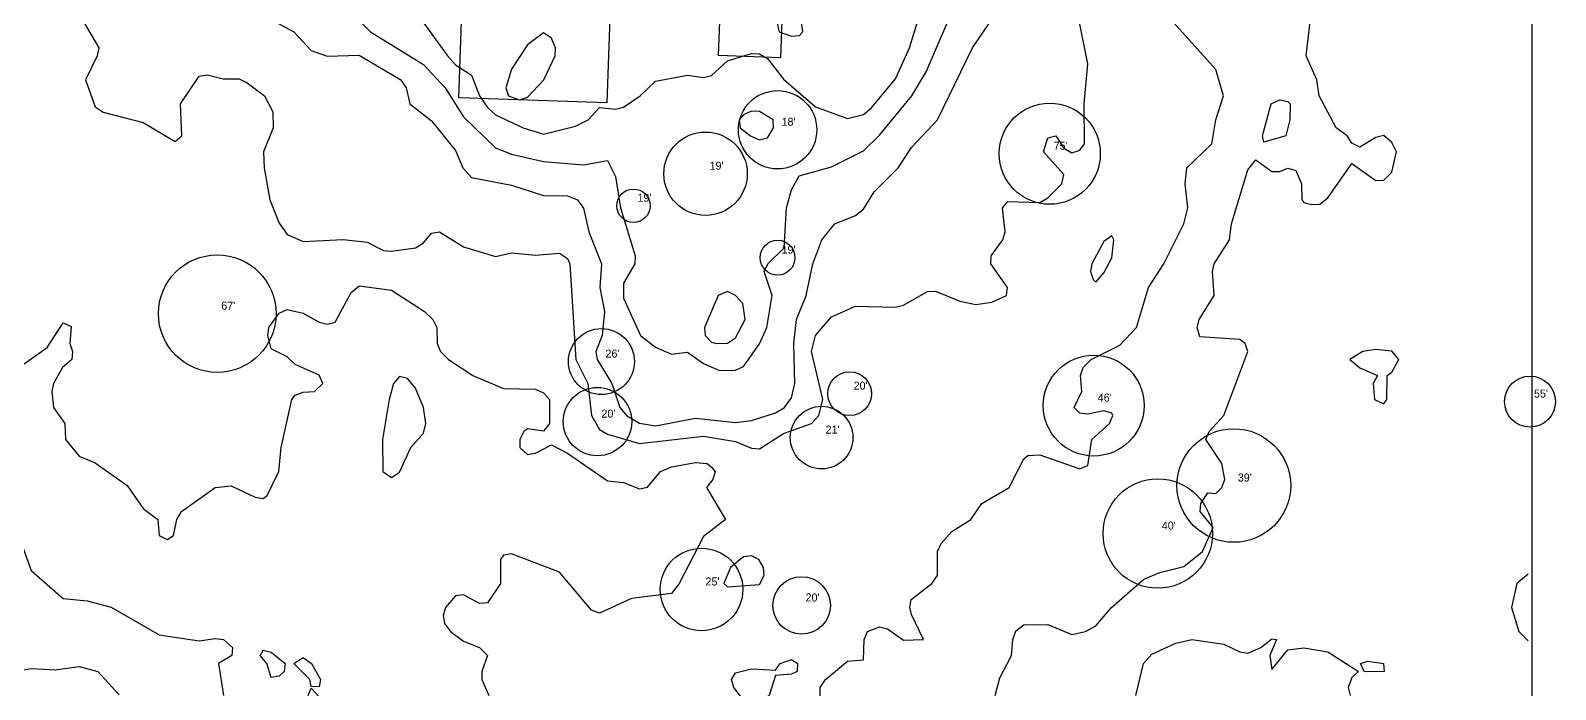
# Model space of a CAD drawing. Extents: x 426033 to 427066, y 1577130 to 1578168.
# Drawn here: x 426674.8 to 427055.9, y 1577698.5 to 1577863.3 of the extents above; entities that cross this region are included whole.
import ezdxf

# ---------------------------------------------------------------- set-up
doc = ezdxf.new("R2010")
doc.units = 21
doc.header["$MEASUREMENT"] = 0
for name, color, linetype in [('A-BLDG-FTPT', 1, 'Continuous'), ('C-TOPO-HALF', 9, 'Continuous'), ('C-TOPO-MINR', 8, 'Continuous'), ('G-ANNO-ZONE', 6, 'Continuous'), ('L-PLNT-ANNO', 92, 'Continuous'), ('L-PLNT-TREE', 92, 'Continuous')]:
    doc.layers.add(name, color=color, linetype=linetype)

msp = doc.modelspace()

# ---------------------------------------------------------------- linework, layer by layer
at = {"layer": 'A-BLDG-FTPT', "elevation": 73.64765930175781}
msp.add_lwpolyline([(426819.57540565095, 1577866.5493497206), (426818.8062075504, 1577845.2092835468), (426781.8703703111, 1577846.4850391909), (426783.96056866716, 1577906.3248746607), (426800.2802428927, 1577905.7544042733), (426801.6651224299, 1577944.2174295215), (426828.2767890747, 1577943.2944233404), (426827.7727955521, 1577928.752519358), (426832.0692236347, 1577928.6176995488), (426833.6924284953, 1577974.7517448154), (426866.3637869739, 1577973.610660187), (426862.23117292725, 1577856.5124227353), (426846.7450233163, 1577857.0415119487), (426847.05273992155, 1577865.5848107354), (426819.57540565095, 1577866.5493497206)], close=True, dxfattribs=at)
at = {"layer": 'C-TOPO-HALF'}
for points, elevation in [([(426768.9396704689, 1577871), (426779.04427104065, 1577856.9999999998), (426781, 1577854.7275731042), (426785, 1577852.1218653761), (426787.04300180334, 1577847), (426789, 1577844.0792136122), (426791, 1577842.2004491354), (426797.9509730539, 1577839), (426797.9509730539, 1577839), (426803, 1577837.3947386544), (426811, 1577839.384365702), (426814.146022465, 1577841), (426817, 1577844.0701619121), (426821, 1577843.666439581), (426823, 1577844.1692384686), (426827.1506820567, 1577847), (426831, 1577850.6674769083), (426839, 1577852.1354071363), (426843, 1577851.581165262), (426845, 1577852.07139567), (426849, 1577855.7340517244), (426855, 1577857.6001706487), (426857, 1577857.51517884), (426859, 1577856.281592485), (426863, 1577851.1655636325), (426871, 1577844.2123267027), (426879, 1577841.3469075323), (426883, 1577842.341684502), (426885, 1577843.9688638833), (426891, 1577851.259806645), (426894.46631497965, 1577859), (426898.1574998325, 1577871)], 73.5), ([(426733.22937516903, 1577867), (426740.6745663327, 1577863), (426745, 1577858.3274664197), (426749, 1577856.903106426), (426757, 1577857.1669226831), (426767.3620611036, 1577851), (426768.6788265306, 1577849), (426769.6484978541, 1577845), (426775, 1577840.7188276204), (426781, 1577833.2751239885), (426782.85327720986, 1577829), (426785, 1577826.5509057445), (426795, 1577824.6250494816), (426803, 1577822.0168900166), (426809, 1577821.9838102409), (426811.5181236674, 1577821), (426813, 1577818.8818897638), (426814.3555168071, 1577813), (426817.49229447456, 1577805), (426817.1249498941, 1577799), (426818.2703971388, 1577793), (426817.6369181997, 1577787), (426816.1111686697, 1577783), (426816.44497607654, 1577781), (426820.1183750442, 1577775), (426822.0757004002, 1577769), (426823.74306730414, 1577767), (426827, 1577765.107744108), (426831, 1577764.4063989576), (426841, 1577766.3441874122), (426851, 1577765.2842394786), (426855, 1577765.8054447104), (426861, 1577767.6972537567), (426863.1951097804, 1577769), (426865, 1577771.4581390184), (426865.8017222665, 1577775), (426865.5530258947, 1577785), (426866.2277310147, 1577791), (426868.62412820896, 1577797), (426870.30841121497, 1577805), (426872.5223438887, 1577811), (426875.8403163385, 1577815), (426881, 1577817.0755848829), (426883, 1577818.603422619), (426885.6414586139, 1577823), (426891.59483351343, 1577829), (426895, 1577834.0683802934), (426901.45238709677, 1577841), (426910.2215896151, 1577859), (426914.2679516251, 1577865)], 72.5), ([(426872.31465798046, 1577689), (426872.140625, 1577699), (426873.49705749203, 1577701), (426879, 1577705.5475285172), (426883, 1577705.9249106077), (426883.1558379286, 1577711), (426883.95980426425, 1577713), (426887, 1577714.1595419846), (426889, 1577713.6219634612), (426893, 1577710.7975708502), (426897.9538461538, 1577711), (426895, 1577717.2772946858), (426894.51436742477, 1577719), (426894.8568787959, 1577721), (426900.0348770726, 1577725), (426901.4652223489, 1577727), (426901.49000281614, 1577733), (426902.38916967507, 1577735), (426905, 1577738.012789492), (426909.80000000005, 1577741), (426912.5443828017, 1577745), (426919.32694848086, 1577749), (426923, 1577756.1870669746), (426924.05642256903, 1577757), (426927, 1577757.1577396893), (426937, 1577753.681197877), (426939, 1577754.5496688741), (426940.03355176933, 1577761), (426944.45422203623, 1577765), (426945.30756997457, 1577767), (426945, 1577767.6271076524), (426943, 1577768.1804900318), (426939, 1577767.3566030678), (426937, 1577767.564405578), (426935.6239238786, 1577769), (426937.5586755397, 1577773), (426937.17177242885, 1577777), (426937.8708953129, 1577779), (426939.848146672, 1577781), (426947, 1577784.6477043028), (426951.1790943139, 1577789), (426954.16791764955, 1577799), (426958.0408110216, 1577805), (426963.00758233946, 1577815), (426964.00975015236, 1577819), (426963.30193596426, 1577825), (426963.79477499245, 1577829), (426970.0311190904, 1577835), (426970.97465411, 1577841), (426972.96014212887, 1577847), (426971, 1577853.6011538461), (426958.9347786482, 1577866.9999999998)], 71.5), ([(426673, 1577779.791226645), (426679, 1577784.0449472098), (426683, 1577790.188034188), (426685, 1577789.261548471), (426684.6466268931, 1577785), (426685.34088717453, 1577783), (426685.1577970297, 1577781), (426682.83856829803, 1577779), (426680.5467925576, 1577775), (426680.15220190573, 1577773), (426680.55374653096, 1577769), (426683.4163075903, 1577765), (426683.61126629426, 1577761), (426687, 1577756.8804270462), (426691, 1577755.172599784), (426699, 1577749.5465263156), (426703, 1577743.754218081), (426706.64896489645, 1577741), (426707.00247218786, 1577736.9999999998), (426709, 1577736.0112176219), (426710.531269741, 1577737), (426711.40966968075, 1577741), (426712.5764425937, 1577743), (426721, 1577749.019293809), (426725, 1577749.4258271079), (426731, 1577746.5814004377), (426733, 1577746.2856452393), (426733.99239033123, 1577747), (426736.9230927411, 1577753), (426737.4988681381, 1577759), (426740.1664884136, 1577771), (426741, 1577772.118125299), (426743, 1577772.841064431), (426745.7942202292, 1577773), (426747.8765015015, 1577775), (426747, 1577777.1081936094), (426741, 1577779.761881188), (426739, 1577781.7136414882), (426735, 1577783.7213793104), (426734.1427502339, 1577787), (426734.3630147877, 1577789), (426737, 1577792.6585641606), (426739, 1577793.515134209), (426743, 1577792.6598564328), (426747, 1577790.397004474), (426749, 1577789.8896844932), (426751, 1577790.3704482927), (426755, 1577797.7617021275), (426757, 1577799.4736168399), (426765, 1577798.372526931), (426773.31868281396, 1577793), (426775.40333907516, 1577791.0000000002), (426776.3660739487, 1577789), (426776.4559970967, 1577785), (426777.2666666667, 1577783), (426779.2828054299, 1577781), (426785.33106370096, 1577777), (426793, 1577773.8023435771), (426800.99999999994, 1577773.5988002182), (426803, 1577772.7193596798), (426804.5347175709, 1577771), (426804.48295209324, 1577765), (426803, 1577763.1366594362), (426799, 1577763.6640857654), (426798.12308297283, 1577763), (426797.12586949323, 1577761), (426797.1158724717, 1577759), (426798.99999999994, 1577757.2607594936), (426801, 1577757.557201387), (426805, 1577759.6592465756), (426809, 1577757.6393500532), (426819, 1577750.6838313201), (426823, 1577750.2772604385), (426827, 1577748.680766598), (426829, 1577749.0792598303), (426832.2400671516, 1577753), (426835, 1577754.1992778783), (426841, 1577755.290997567), (426843.91420534457, 1577755), (426845, 1577754.098130841), (426845.9337748344, 1577753), (426845.30840687413, 1577751), (426843.70317782287, 1577749), (426848.5030257186, 1577741), (426843, 1577736.7350118668), (426836.91566134116, 1577725), (426835.00000000006, 1577722.4706631405), (426825, 1577721.249331193), (426817, 1577717.5940517574), (426815, 1577718.3061668025), (426807, 1577727.8134202268), (426795, 1577732.4045323047), (426793, 1577732.0432672866), (426792.28925619833, 1577731), (426792.2969432314, 1577725), (426789, 1577720.1659244034), (426787, 1577720.002601747), (426783, 1577722.146749708), (426781, 1577721.9202037351), (426778.5062761506, 1577719), (426777.95016068965, 1577717), (426778.28379856114, 1577715), (426779.80975981697, 1577713), (426783, 1577710.5331526648), (426787, 1577708.9924712968), (426789.0327520204, 1577707), (426787.61346113775, 1577703.0000000002), (426787.636742249, 1577701.0000000002), (426789.3915099527, 1577697)], 71.5), ([(426951.0322430631, 1577697), (426952.9385222786, 1577705), (426955, 1577707.330606887), (426961, 1577710.0522727272), (426965.00000000006, 1577711.009247583), (426973, 1577709.8316405048), (426977, 1577707.8823877068), (426979, 1577707.5772357725), (426982.2466124662, 1577709), (426985, 1577711.1818181819), (426986.1868852459, 1577711), (426984.49045801524, 1577707), (426985, 1577703.4697754749), (426989, 1577708.4295857986), (426993, 1577708.9110842887), (426999, 1577707.915853935), (427006.6765957447, 1577703), (427005, 1577701.47188106), (427004.10714285716, 1577699), (427004.5351765672, 1577697)], 70.5), ([(426671, 1577703.0730486638), (426675, 1577703.7193572903), (426681, 1577703.369575699), (426687, 1577704.2582623), (426691.6339825386, 1577703), (426697, 1577697.176089771)], 70.5)]:
    msp.add_lwpolyline(points, dxfattribs=dict(at, elevation=elevation))
for points, elevation in [([(426854.71253211534, 1577837), (426857, 1577835.9549418604), (426859, 1577836.5183413078), (426860.51665485476, 1577839), (426860.3872730822, 1577841), (426857, 1577843.0603625877), (426855, 1577843.1834275355), (426853, 1577842.2198064597), (426851.90772000904, 1577841), (426852.153464278, 1577839), (426854.71253211534, 1577837)], 73.5), ([(426846.27630610747, 1577785), (426849, 1577785.1397745204), (426851, 1577786.428699602), (426853.39740216115, 1577791), (426852.7913574572, 1577795), (426851, 1577797.0419960476), (426849, 1577798.0355874463), (426846.6285908166, 1577797), (426843.24870689656, 1577789.0000000002), (426843.41158137226, 1577787), (426845.00000000006, 1577785.3295648869), (426846.27630610747, 1577785)], 73.5), ([(426762.85631899815, 1577753), (426765, 1577751.5283105022), (426767, 1577752.8119341563), (426769.88994800695, 1577759), (426773, 1577762.5720464375), (426773.62914345076, 1577765), (426773.07356015965, 1577769), (426771, 1577773.8342059336), (426769, 1577776.3126696832), (426767, 1577776.8133416849), (426765.5023279876, 1577775), (426764.4634322955, 1577771), (426762.7889447236, 1577761), (426762.85631899815, 1577753)], 71.5), ([(426855, 1577693.2176422095), (426850.53902205173, 1577699), (426849.97335203364, 1577701), (426851, 1577702.6248612653), (426855, 1577703.633227176), (426861, 1577703.3311036788), (426862.16091508337, 1577705), (426865, 1577705.9501525941), (426866.5170546833, 1577705), (426866.4227212682, 1577703), (426865, 1577702.3071727243), (426861, 1577701.9897959183), (426859.4412390636, 1577697), (426855, 1577693.2176422095)], 71.5), ([(427009, 1577702.9123966943), (427008.0363636364, 1577703), (427007.11508951406, 1577705), (427009, 1577705.556226415), (427012.8690629012, 1577705), (427013.08992248063, 1577703), (427009, 1577702.9123966943)], 70.5)]:
    msp.add_lwpolyline(points, close=True, dxfattribs=dict(at, elevation=elevation))
at = {"layer": 'C-TOPO-MINR'}
for points, elevation in [([(426861.895406001, 1577863), (426865, 1577861.8742812336), (426867, 1577862.1152742107), (426867.80109439127, 1577863), (426867.1879765396, 1577867), (426868.626660662, 1577871), (426867.537196222, 1577873), (426864.0070230758, 1577875), (426859.5994145463, 1577877), (426857, 1577877.0466662236), (426855.87859205285, 1577875), (426856.36814679304, 1577873), (426860.9922170803, 1577867), (426861.895406001, 1577863)], 74), ([(426794.2506963788, 1577847), (426797, 1577846.0097835006), (426799, 1577846.608446622), (426803.1024338827, 1577851), (426805.9285117057, 1577857), (426805.98831701925, 1577859), (426805, 1577861.399781838), (426803, 1577862.7735397248), (426799, 1577859.7341184868), (426795, 1577853.6467493423), (426793.6248737556, 1577849.0000000002), (426794.2506963788, 1577847)], 74), ([(426983, 1577835.432900433), (426982.70473083196, 1577837), (426984.80542754737, 1577845), (426987, 1577845.9623338256), (426989, 1577845.6071044134), (426989.57463066734, 1577845), (426989.5202631021, 1577841.0000000002), (426988.46653279784, 1577837), (426983, 1577835.432900433)], 71), ([(426940.3804347826, 1577801), (426941, 1577800.3551225644), (426943, 1577802.6782387807), (426945, 1577806.4932795698), (426945.5385710219, 1577811), (426945, 1577811.9608938547), (426943, 1577810.584725537), (426940.03357850976, 1577805), (426939.7071524967, 1577803), (426940.3804347826, 1577801)], 72), ([(427010.6469754253, 1577771), (427013, 1577769.904280156), (427013.7519359145, 1577771), (427013.78358750907, 1577777), (427015, 1577777.8971612214), (427016.7419154229, 1577781), (427015, 1577783.1438655462), (427011, 1577783.5197273807), (427007.7010718539, 1577783), (427004.52386495925, 1577781), (427007, 1577778.9707750953), (427011.40855457226, 1577777), (427010.3123287671, 1577775), (427010.6469754253, 1577771)], 71), ([(426848.1044434265, 1577725), (426849, 1577724.1539543439), (426857, 1577724.7512090274), (426858.1575135788, 1577727), (426857.9878249147, 1577729), (426856.84407072014, 1577731), (426855, 1577731.9466088188), (426853, 1577731.638655462), (426849.7022421525, 1577729), (426848.1044434265, 1577725)], 72), ([(426735, 1577701.473745624), (426733.9145907473, 1577705), (426732.2620967742, 1577707), (426733, 1577708.3488943488), (426735, 1577707.7795389048), (426738.4548656979, 1577705), (426738.1945963332, 1577703), (426737, 1577701.8205779614), (426735, 1577701.473745624)], 71), ([(426745, 1577699.2230392157), (426744.6231808732, 1577701), (426740.63973509934, 1577705), (426743, 1577706.4547647769), (426745.03087333473, 1577705), (426747.27752197575, 1577701), (426747, 1577699.1659751036), (426745, 1577699.2230392157)], 71)]:
    msp.add_lwpolyline(points, close=True, dxfattribs=dict(at, elevation=elevation))
for points, elevation in [([(426684.89536389534, 1577871), (426691.8860206513, 1577859), (426691.5088315218, 1577857), (426688.56160039036, 1577851), (426691, 1577844.2042735042), (426693, 1577842.881037213), (426703, 1577840.334009858), (426711.00000000006, 1577835.59437751), (426712.65615141956, 1577837), (426712.2792944141, 1577845), (426717, 1577851.9131143722), (426719, 1577852.2776073618), (426723.00000000006, 1577851.2576028623), (426726.99999999994, 1577851.2297592997), (426729, 1577850.2708914573), (426733.3332833808, 1577847), (426735.41474788694, 1577843), (426735.4509172038, 1577839), (426733.0964254924, 1577833), (426733.22962686967, 1577829), (426734.61276780546, 1577821), (426737.00000000006, 1577815.1471533952), (426739, 1577812.2880619313), (426743, 1577810.5203289173), (426753, 1577811.04074874), (426759, 1577810.4130453714), (426763, 1577808.2877186239), (426765, 1577808.1117432863), (426771, 1577808.923037846), (426773, 1577810.1921620285), (426775, 1577812.613248904), (426777, 1577812.969828477), (426783.00000000006, 1577809.2341857336), (426791, 1577806.7539267014), (426795, 1577807.6741393115), (426801, 1577807.1532632606), (426807, 1577807.657848867), (426809, 1577806.2865480823), (426809.6350665386, 1577805), (426811.128648261, 1577781), (426814.0750228331, 1577775), (426814.9878006447, 1577767), (426817, 1577763.5452841555), (426819, 1577762.3550041115), (426827, 1577759.999583065), (426843, 1577761.8400534238), (426851, 1577760.514671594), (426855, 1577758.8523812182), (426857, 1577758.687310629), (426863, 1577762.551821447), (426869.9666295884, 1577765), (426871.8156424581, 1577767), (426872.7907143589, 1577771), (426869.99510975473, 1577783), (426871, 1577786.9943889575), (426875, 1577791.677610231), (426881, 1577794.3290504948), (426891, 1577794.1382051283), (426893, 1577794.6264523836), (426899, 1577798.0209144966), (426901, 1577798.1586101064), (426907, 1577795.6120431395), (426911, 1577794.8130356788), (426915, 1577795.3545885393), (426918.6873757455, 1577797), (426918.92778335005, 1577799), (426914.7598020556, 1577805), (426914.89553580346, 1577807), (426917.7815183317, 1577811), (426918.34520478244, 1577812.9999999998), (426917.67500000005, 1577819), (426919, 1577820.5165158845), (426927, 1577820.285324134), (426929, 1577821.4310266848), (426932.5449453187, 1577825), (426933, 1577827.319352465), (426927.95224242425, 1577833), (426929, 1577836.4664192952), (426931, 1577837.0171526587), (426933, 1577833.8859142074), (426935, 1577832.7482474854), (426937, 1577833.3570873283), (426938.2023516025, 1577835), (426938.1189408499, 1577845), (426939.05975752836, 1577855), (426936.5746176833, 1577867)], 72), ([(426757.80453952914, 1577865), (426759.77229896624, 1577863), (426773, 1577854.7990348525), (426778.42581525573, 1577849), (426782.99999999994, 1577841.7356643355), (426791, 1577833.9747489241), (426795, 1577832.3517773307), (426803, 1577830.5163772258), (426813, 1577829.7118501957), (426819, 1577830.8151575788), (426821, 1577826.8329916124), (426822.23065304663, 1577819), (426825.88164665527, 1577807), (426825.81749571185, 1577805), (426823, 1577800.0963824943), (426823, 1577796.3967963387), (426827.2715231788, 1577787), (426831, 1577784.1420534458), (426835, 1577782.366467066), (426839, 1577782.8636662285), (426843, 1577780.0191918374), (426847, 1577778.2538185357), (426851, 1577778.3418259025), (426853, 1577779.3093707382), (426857, 1577784.9227078892), (426858.79314830876, 1577788.9999999998), (426860.1609011217, 1577797), (426858.1397963232, 1577803), (426859.050993022, 1577805), (426863.12525980326, 1577809), (426863.76869760687, 1577819), (426864.99999999994, 1577823.5006031361), (426866.8945618618, 1577827), (426875, 1577829.1998109045), (426883, 1577833.2056916154), (426887, 1577837.1590010084), (426895.04632597516, 1577847), (426898.6020543406, 1577853), (426903.77263906854, 1577865)], 73), ([(426915.9032618826, 1577697), (426917, 1577701.424126984), (426919.98630136985, 1577707), (426920.2423936554, 1577711), (426921, 1577713.1233600941), (426923, 1577714.6334628758), (426929, 1577714.7558959397), (426935, 1577712.238985794), (426938.46880269813, 1577713), (426941, 1577714.41796875), (426944.9273094397, 1577718.9999999998), (426953, 1577726.0477893366), (426957, 1577727.7816015885), (426963, 1577729.2649861055), (426967.67754077795, 1577733), (426970.36034998845, 1577739), (426967.1189833878, 1577743), (426967.24637495185, 1577745), (426969, 1577747.677599075), (426971, 1577747.529043789), (426972.52322783635, 1577749), (426973.2624288629, 1577751), (426972.48883288435, 1577755), (426968.5452688904, 1577761), (426969.31322705734, 1577763), (426973.0246026261, 1577767), (426978.9946445307, 1577783), (426978.2960446493, 1577785), (426977, 1577786.0317782285), (426967, 1577786.6971672098), (426966.37962962966, 1577789), (426966.81764312345, 1577791), (426970.60615763546, 1577797), (426970.17763366026, 1577803), (426970.5727090767, 1577805), (426974.4068199841, 1577810.9999999998), (426974.9029391661, 1577815), (426979, 1577828.4692627434), (426981, 1577830.9657534247), (426985, 1577828.0615351163), (426987, 1577828.0369600714), (426989, 1577828.9168418592), (426991, 1577828.311751376), (426992.40514592937, 1577825), (426992.485106383, 1577821), (426993, 1577820.278807947), (426995, 1577819.8038658327), (426997, 1577819.897993311), (426999, 1577821.4967637542), (427005, 1577830.0850574714), (427011, 1577825.8011260142), (427013, 1577825.8673274214), (427015, 1577827.8776665216), (427016.13393279695, 1577833), (427015, 1577835.2962962964), (427013, 1577837.0813919196), (427011, 1577836.5930297922), (427007, 1577834.1485587582), (427005, 1577835.1266699652), (427003.77634130575, 1577837), (427001.06367204536, 1577839), (426996.8277286136, 1577847), (426996.27172413794, 1577851), (426993.5837573784, 1577857), (426994.7351916376, 1577867)], 71), ([(426673, 1577733.834095634), (426675, 1577728.2393807066), (426683, 1577721.2719622029), (426689, 1577720.6215005598), (426694.99999999994, 1577719.0755369756), (426707, 1577712.1177820268), (426717, 1577710.6191690033), (426721, 1577711.2772277228), (426723.0768614892, 1577711), (426725.31286449404, 1577709), (426725.1411327762, 1577707), (426721.78503937006, 1577705), (426723.0809248554, 1577696.9999999998)], 71), ([(427049, 1577727.3712632593), (427046.2208594531, 1577725), (427044.8479169893, 1577719), (427046.70498687663, 1577713), (427049, 1577710.6396255852)], 71), ([(426744.2478504672, 1577697), (426745, 1577698.8340929807), (426747, 1577696.686026452)], 71)]:
    msp.add_lwpolyline(points, dxfattribs=dict(at, elevation=elevation))
at = {"layer": 'G-ANNO-ZONE'}
msp.add_lwpolyline([(427050, 1577150), (427050, 1578150), (426050, 1578150), (426050, 1577150), (427050, 1577150)], close=True, dxfattribs=at)
at = {"layer": 'L-PLNT-TREE'}
for centre, radius in [((426861.5, 1577838.5), 9.79375), ((426929.5, 1577832.5), 12.64325), ((426843.5, 1577827.5), 10.4275), ((426825.5, 1577819.5), 4.17275), ((426861.5, 1577806.5), 4.3495), ((426721.5, 1577792.5), 14.70375), ((426817.5, 1577780.5), 8.241999999999999), ((426940.5, 1577769.5), 12.613), ((426879.5, 1577772.5), 5.4745), ((427049.5, 1577770.5), 6.371), ((426816.5, 1577765.5), 8.5565), ((426872.5, 1577761.5), 7.824), ((426975.5, 1577749.5), 14.20375), ((426956.5, 1577737.5), 13.6735), ((426842.5, 1577723.5), 10.324), ((426867.5, 1577719.5), 7.194249999999999)]:
    msp.add_circle(centre, radius, dxfattribs=at)

# ---------------------------------------------------------------- texts
at = {"layer": 'L-PLNT-ANNO'}
for s, p in [("18'", (426862.5, 1577839.5)), ("75'", (426930.5, 1577833.5)), ("19'", (426844.5, 1577828.5)), ("19'", (426826.5, 1577820.5)), ("19'", (426862.5, 1577807.5)), ("67'", (426722.5, 1577793.5)), ("26'", (426818.5, 1577781.5)), ("20'", (426880.5, 1577773.5)), ("46'", (426941.5, 1577770.5)), ("55'", (427050.5, 1577771.5)), ("20'", (426817.5, 1577766.5)), ("21'", (426873.5, 1577762.5)), ("39'", (426976.5, 1577750.5)), ("40'", (426957.5, 1577738.5)), ("25'", (426843.5, 1577724.5)), ("20'", (426868.5, 1577720.5))]:
    msp.add_text(s, height=2, dxfattribs=at).set_placement(p)

doc.saveas('drawing.dxf')
